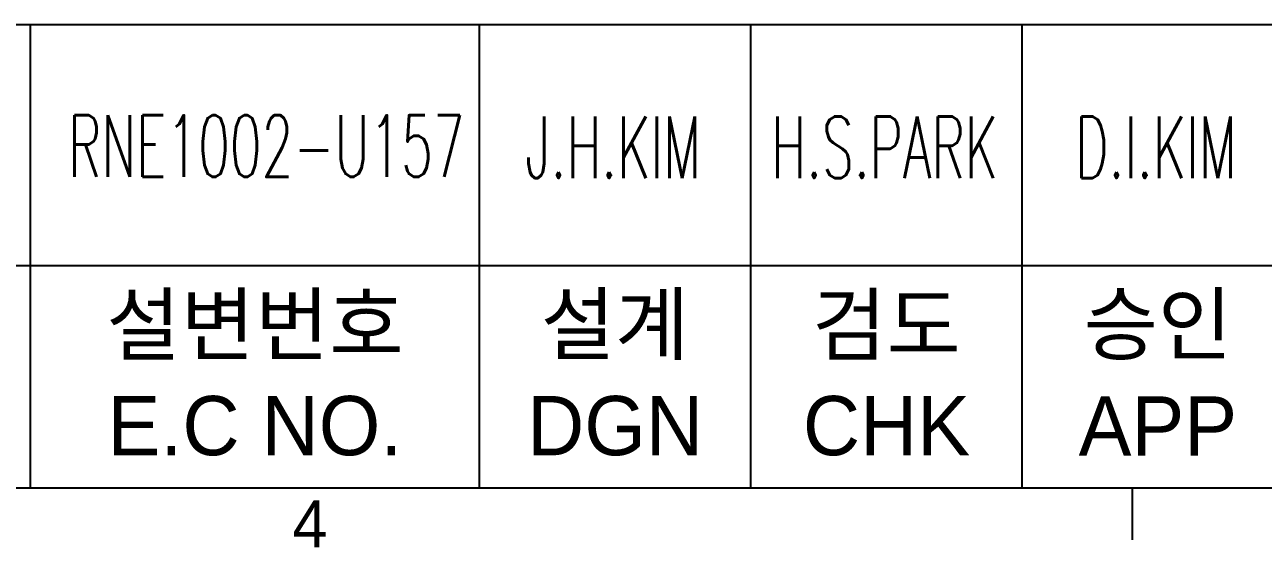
# Model space of a CAD drawing. Header units: millimetres. Extents: x 1063 to 1621, y 404 to 836.
# Drawn here: x 1363.7 to 1413.9, y 414.7 to 435.8 of the extents above; entities that cross this region are included whole.
import ezdxf

# ---------------------------------------------------------------- set-up
doc = ezdxf.new("R2010")
doc.units = ezdxf.units.MM
doc.styles.add('ROMANS', font='txt', dxfattribs={"height": 0.2})
doc.styles.get("Standard").update_dxf_attribs({"font": 'txt.shx', "bigfont": 'whgtxt.shx'})

msp = doc.modelspace()

# ---------------------------------------------------------------- linework, layer by layer
at = {"color": 4}
for p, q in [((1415.157, 435.84), (1252.657, 435.84)), ((1363.965, 426.09), (1363.965, 435.84)), ((1382.157, 426.09), (1382.157, 435.84)), ((1393.157, 426.09), (1393.157, 435.84)), ((1404.157, 426.09), (1404.157, 435.84))]:
    msp.add_line(p, q, dxfattribs=at)
at = {"color": 5, "linetype": 'Continuous'}
for p, q in [((1252.657, 426.09), (1415.157, 426.09)), ((1075.257, 417.09), (1608.657, 417.09))]:
    msp.add_line(p, q, dxfattribs=at)
at = {"color": 6, "linetype": 'Continuous'}
for p, q in [((1363.965, 417.09), (1363.965, 426.09)), ((1382.157, 417.09), (1382.157, 426.09)), ((1393.157, 417.09), (1393.157, 426.09)), ((1404.157, 417.09), (1404.157, 426.09)), ((1408.632, 414.985), (1408.632, 417.09))]:
    msp.add_line(p, q, dxfattribs=at)

# ---------------------------------------------------------------- texts
at = {"char_height": 2.5, "width": 30.3268, "attachment_point": 5}
for s, insert in [('{\\Fromans|c129;\\W0.6;\\C4;RNE1002-U157}', (1373.524, 430.929)), ('{\\Fromans|c129;\\W0.6;\\C4;J.H.KIM}', (1387.585, 430.879)), ('{\\Fromans|c129;\\W0.6;\\C4;H.S.PARK}', (1398.585, 430.879)), ('{\\Fromans|c129;\\W0.6;\\C4;D.I.KIM}', (1409.585, 430.879))]:
    msp.add_mtext(s, dxfattribs=dict(at, insert=insert))
at = {"color": 4, "attachment_point": 5, "style": 'ROMANS'}
for s, insert, char_height in [('{\\fﾱﾼﾸﾲￃﾼ|b0|i0|c129|p49;설변번호 }', (1373.061, 423.59), 2.4), ('{\\fﾱﾼﾸﾲￃﾼ|b0|i0|c129|p49;설계 }', (1387.657, 423.59), 2.4), ('{\\fﾱﾼﾸﾲￃﾼ|b0|i0|c129|p49;검도 }', (1398.657, 423.59), 2.4), ('{\\fﾱﾼﾸﾲￃﾼ|b0|i0|c129|p49;승인 }', (1409.657, 423.59), 2.4), ('{\\fﾱﾼﾸﾲￃﾼ|b0|i0|c129|p49;E.C NO. }', (1373.061, 419.59), 2.4), ('{\\fﾱﾼﾸﾲￃﾼ|b0|i0|c129|p49;DGN }', (1387.657, 419.59), 2.4), ('{\\fﾱﾼﾸﾲￃﾼ|b0|i0|c129|p49;CHK }', (1398.657, 419.59), 2.4), ('{\\fﾱﾼﾸﾲￃﾼ|b0|i0|c129|p49;APP }', (1409.657, 419.59), 2.4), ('{\\fﾱﾼﾸﾲￃﾼ|b0|i0|c129|p49;4 }', (1375.289, 415.633), 1.9)]:
    msp.add_mtext(s, dxfattribs=dict(at, insert=insert, char_height=char_height))

doc.saveas('drawing.dxf')
